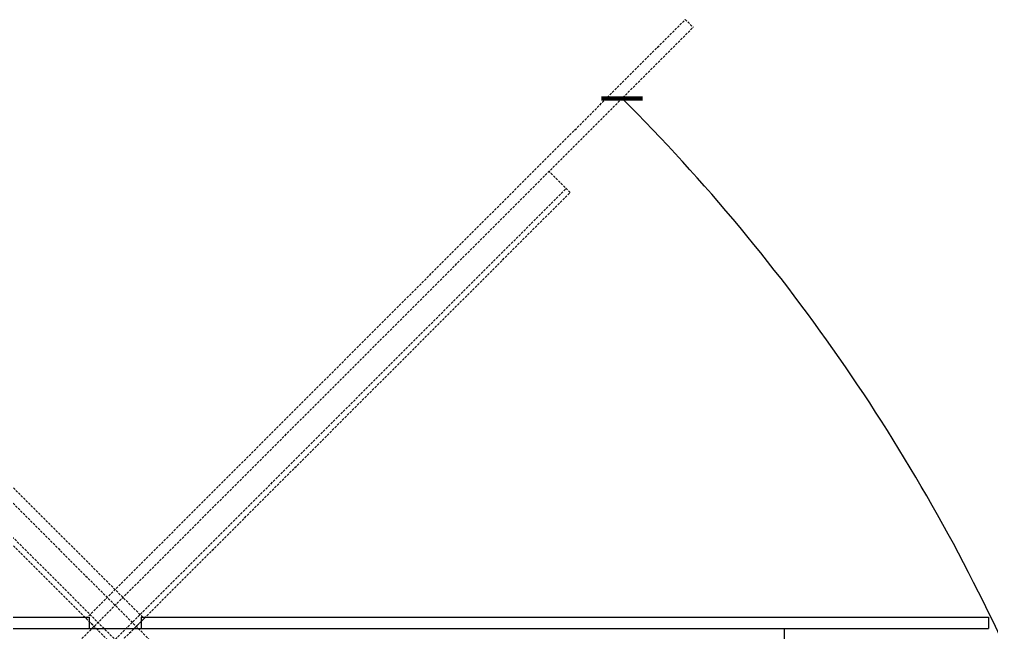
# Model space of a CAD drawing. Header units: millimetres. Extents: x -962 to 79815, y -55582 to 115780.
# Drawn here: x 14908 to 21307, y -32642 to -28605 of the extents above; entities that cross this region are included whole.
import ezdxf

# ---------------------------------------------------------------- set-up
doc = ezdxf.new("R2010")
doc.units = ezdxf.units.MM
doc.linetypes.add('HIDDEN', pattern=[9.525, 6.35, -3.175])
doc.layers.add('01-Dimension', color=4, linetype='Continuous')
doc.layers.add('02-Rotation', color=6, linetype='HIDDEN')
doc.styles.add('GreenexSolar', font='gbeitc.shx', dxfattribs={"width": 0.8, "height": 576.977143})
doc.dimstyles.new('GreenexSolar', dxfattribs={"dimtxt": 3, "dimasz": 1, "dimexe": 0.18, "dimexo": 0.0625, "dimgap": 0.09, "dimtad": 1, "dimtih": 1, "dimtoh": 1, "dimdec": 0, "dimzin": 0, "dimdsep": 46, "dimtxsty": 'GreenexSolar', "dimblk": 'ARCHTICK', "dimcen": 0.09, "dimclrd": 4, "dimclre": 4, "dimclrt": 3, "dimadec": 0, "dimazin": 0, "dimtfac": 1, "dimtdec": 4, "dimtofl": 0, "dimtmove": 0, "dimatfit": 3, "dimfxl": 1, "dimtolj": 1, "dimtzin": 0, "dimarcsym": 0})

# ---------------------------------------------------------------- blocks, each defined once
blk = doc.blocks.new('*U167')
for p, q in [((-2348, 180), (-70, 180)), ((-70, 180), (-70, 150)), ((70, 180), (70, 150)), ((70, 180), (2348, 180)), ((2348, 180), (2348, 150)), ((-2348, 150), (2348, 150)), ((1800, 70), (1800, 150))]:
    blk.add_line(p, q)
blk = doc.blocks.new('*U168')
for p, q in [((-77.8, 176.8), (1533, 1787.6)), ((1533, 1787.6), (1554.2, 1766.4)), ((-1766.4, -1554.2), (1554.2, 1766.4)), ((1223.3, 1322.3), (1166.7, 1378.9)), ((-1332.9, -1212.7), (1212.7, 1332.9)), ((-1322.3, -1223.3), (1223.3, 1322.3)), ((-77.8, 176.8), (-56.6, 155.6))]:
    blk.add_line(p, q)
blk = doc.blocks.new('*U169')
for p, q in [((-1533, 1787.6), (77.8, 176.8)), ((-1554.2, 1766.4), (1766.4, -1554.2)), ((-1223.3, 1322.3), (1322.3, -1223.3)), ((-1212.7, 1332.9), (1332.9, -1212.7)), ((77.8, 176.8), (56.6, 155.6))]:
    blk.add_line(p, q)
blk = doc.blocks.new('_ArchTick')
at = {"color": 0, "linetype": 'ByBlock', "const_width": 0.15}
blk.add_lwpolyline([(-0.5, -0.5), (0.5, 0.5)], dxfattribs=at)
blk = doc.blocks.new('*D174')
at = {"layer": '01-Dimension', "color": 4, "lineweight": -2, "transparency": 16777216}
for start, end in [(24.0174, 45), (0, 20.9991)]:
    blk.add_arc((13271, -35036.7), 5133, start, end, dxfattribs=at)
at = {"layer": 'Defpoints', "color": 0, "transparency": 16777216}
for p in [(16900.6, -31407.2), (18229.1, -33708.2), (13271, -35036.7), (13271, -35036.7), (18404, -35036.7)]:
    blk.add_point(p, dxfattribs=at)
at = {"layer": '01-Dimension', "color": 4, "lineweight": -2, "transparency": 16777216, "xscale": 78.54582712711982, "yscale": 78.54582712711982, "zscale": 78.54582712711982}
for p, rotation in [((16900.6, -31407.2), 135), ((18404, -35036.7), 270)]:
    blk.add_blockref('_ArchTick', p, dxfattribs=dict(at, rotation=rotation))
at = {"layer": '01-Dimension', "color": 3, "transparency": 16777216, "insert": (18013.2, -33072.4), "char_height": 235.64, "attachment_point": 5, "style": 'GreenexSolar'}
blk.add_mtext('\\A1;45°', dxfattribs=at)
blk = doc.blocks.new('00-Greenex-侧视总图-Ext', base_point=(15537.4, -32982.5))
blk.add_blockref('*U167', (15537.4, -32982.5))
at = {"layer": '02-Rotation'}
for name in ['*U168', '*U169']:
    blk.add_blockref(name, (15537.4, -32982.5), dxfattribs=at)
at = {"layer": '01-Dimension'}
dim = blk.add_angular_dim_2l(base=(18229.1, -33708.2), line1=((13271, -35036.7), (18404, -35036.7)), line2=((13271, -35036.7), (16900.6, -31407.2)), dimstyle='GreenexSolar', override={"dimscale": 78.545827}, dxfattribs=at)
dim.commit()
dim.dimension.update_dxf_attribs({"geometry": '*D174', "text_midpoint": (18013.2, -33072.4)})

msp = doc.modelspace()

# ---------------------------------------------------------------- block references
at = {"xscale": 2.448579654963099, "yscale": 2.448579654963099, "zscale": 2.448579654963099}
msp.add_blockref('00-Greenex-侧视总图-Ext', (15537.4, -32982.5), dxfattribs=at)

doc.saveas('drawing.dxf')
